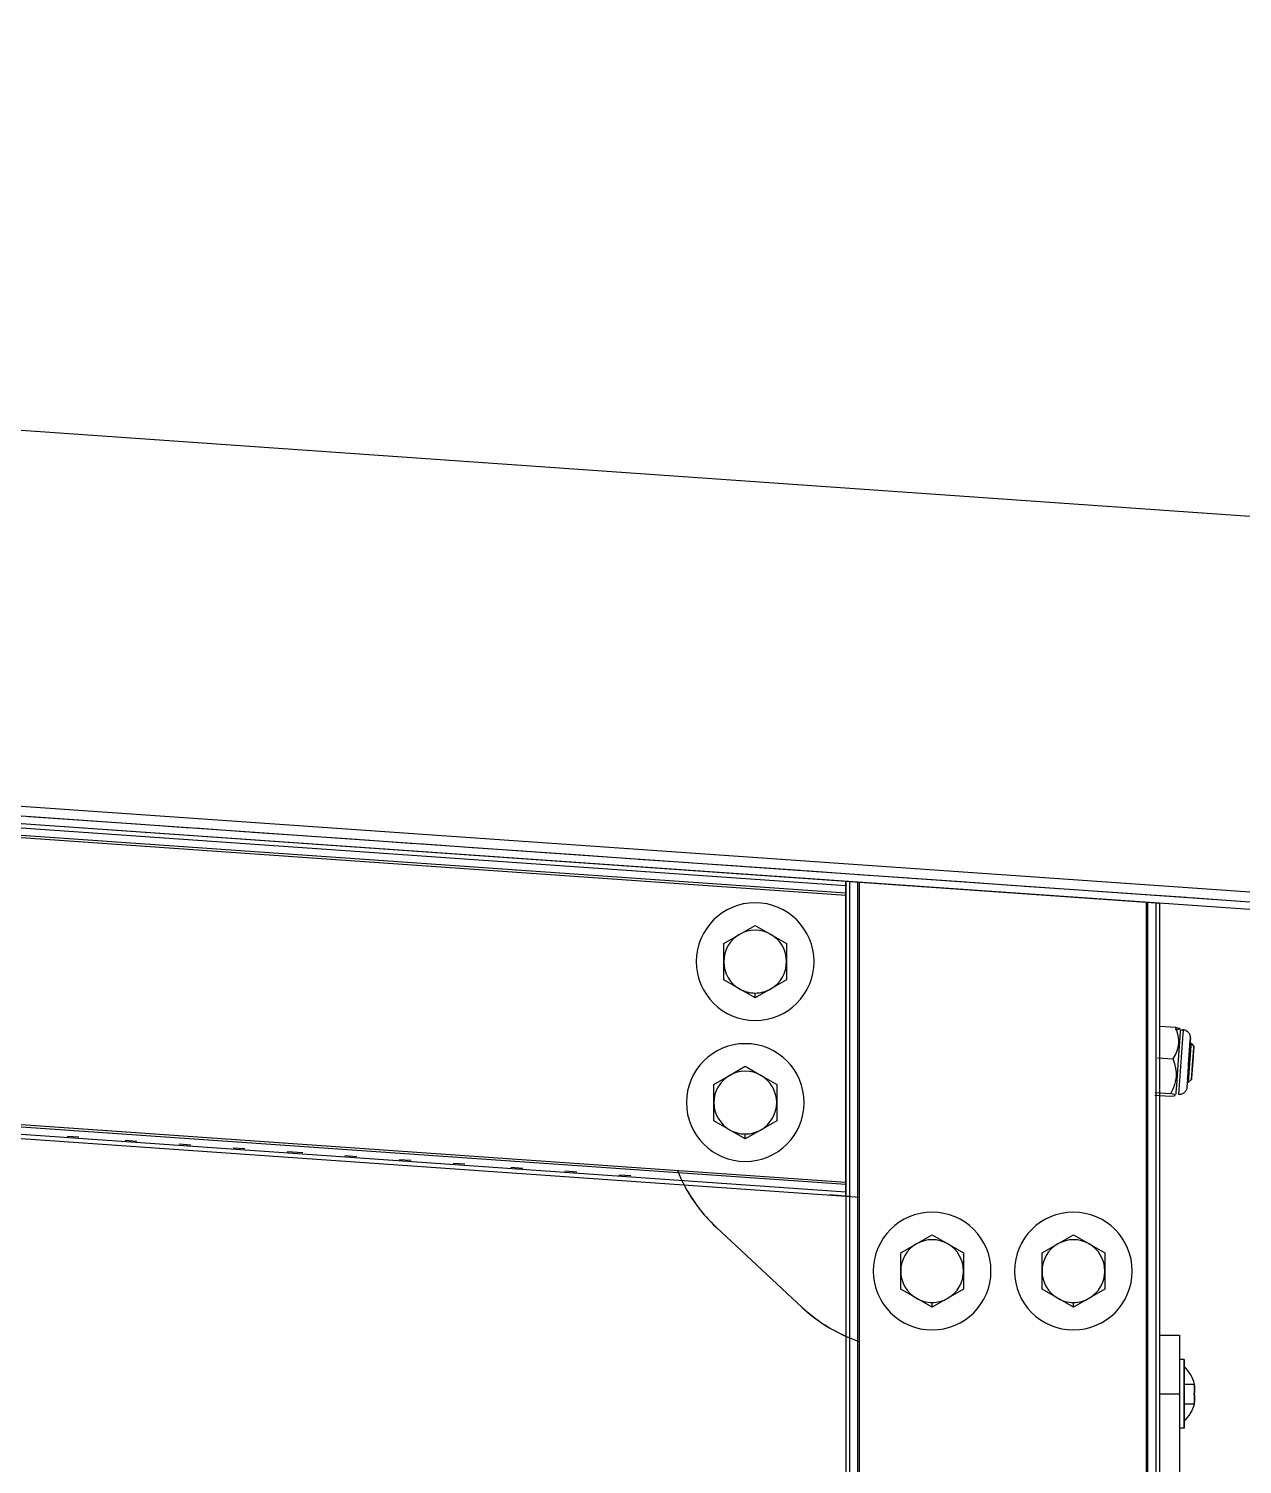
# Model space of a CAD drawing. Header units: millimetres. Extents: x 4625 to 14334, y 16216 to 31562.
# Drawn here: x 7179.4 to 7488.7, y 20706.3 to 21072.1 of the extents above; entities that cross this region are included whole.
import ezdxf

# ---------------------------------------------------------------- set-up
doc = ezdxf.new("R2010")
doc.units = ezdxf.units.MM
doc.header["$LTSCALE"] = 3
doc.layers.add('Default', color=7, linetype='Continuous')

msp = doc.modelspace()

# ---------------------------------------------------------------- linework, layer by layer
at = {"layer": 'Default'}
for p, q in [((5714.09, 21072.12), (7520.68, 20945.79)), ((5714.09, 21072.12), (7520.68, 20945.79)), ((5705.43, 20976.99), (7516.01, 20850.38)), ((7524.68, 20845.27), (5705.12, 20972.5)), ((7515.7, 20845.9), (5705.12, 20972.5)), ((5705.26, 20974.5), (7515.84, 20847.89)), ((7387.62, 20854.85), (5827.62, 20963.94)), ((5827.62, 20962.91), (7387.62, 20853.82)), ((7387.62, 20851.84), (5827.62, 20960.93)), ((5827.62, 20960.43), (7387.62, 20851.34)), ((7387.62, 20778.16), (5827.62, 20887.25)), ((5827.62, 20886.75), (7387.62, 20777.66)), ((7387.62, 20775.68), (5827.62, 20884.77)), ((5827.62, 20883.74), (7387.62, 20774.66)), ((7179.47, 20871.41), (7193.16, 20870.45)), ((7194.21, 20870.38), (7206.93, 20869.49)), ((7207.98, 20869.42), (7220.7, 20868.53)), ((7221.74, 20868.46), (7235.44, 20867.5)), ((7236.49, 20867.42), (7249.21, 20866.53)), ((7250.25, 20866.46), (7262.97, 20865.57)), ((7264.02, 20865.5), (7277.72, 20864.54)), ((7278.77, 20864.47), (7291.49, 20863.58)), ((7292.53, 20863.51), (7305.25, 20862.62)), ((7306.3, 20862.54), (7320, 20861.58)), ((7320.06, 20861.58), (7333.76, 20860.62)), ((7334.81, 20860.55), (7347.53, 20859.66)), ((7348.58, 20859.59), (7361.3, 20858.7)), ((7362.34, 20858.62), (7376.04, 20857.67)), ((7377.09, 20857.59), (7389.81, 20856.7)), ((7387.62, 20854.85), (7387.62, 18852.26)), ((7388.64, 18852.26), (7388.64, 20854.78)), ((7390.62, 20854.64), (7390.62, 18852.26)), ((7390.85, 20856.63), (7403.57, 20855.74)), ((7464.12, 20849.48), (7391.12, 20854.61)), ((7464.12, 20849.48), (7391.12, 20854.61)), ((7391.12, 18852.26), (7391.12, 20854.61)), ((7404.62, 20855.67), (7418.32, 20854.71)), ((7419.36, 20854.64), (7432.08, 20853.75)), ((7387.62, 20778.16), (7387.62, 20851.34)), ((7387.62, 20778.16), (7387.62, 20851.34)), ((7433.13, 20853.67), (7445.85, 20852.78)), ((7446.9, 20852.71), (7460.59, 20851.75)), ((7461.64, 20851.68), (7474.36, 20850.79)), ((7475.41, 20850.72), (7488.13, 20849.83)), ((7464.12, 20849.48), (7464.12, 18852.26)), ((7464.62, 18852.26), (7464.62, 20849.45)), ((7466.59, 20849.31), (7466.59, 18852.26)), ((7467.62, 18852.26), (7467.62, 20849.24)), ((7364.53, 20825.17), (7364.53, 20826.41)), ((7467.63, 20818), (7471.62, 20817.72)), ((7472.93, 20817.06), (7473.58, 20817.01)), ((7475.6, 20813.61), (7476.29, 20812.81)), ((7467.07, 20809.88), (7471.06, 20809.61)), ((7475.7, 20804.33), (7474.9, 20803.64)), ((7466.4, 20800.4), (7470.39, 20800.12)), ((7466.45, 20801.08), (7470.44, 20800.81)), ((7192.24, 20789.64), (7189.23, 20789.85)), ((7206.98, 20788.61), (7203.98, 20788.82)), ((7362.02, 20789.26), (7362.02, 20790.5)), ((7220.75, 20787.65), (7217.74, 20787.86)), ((7234.51, 20786.68), (7231.51, 20786.89)), ((7249.26, 20785.65), (7245.28, 20785.93)), ((7263.02, 20784.69), (7260.02, 20784.9)), ((7276.79, 20783.73), (7273.79, 20783.94)), ((7290.56, 20782.76), (7287.55, 20782.97)), ((7305.3, 20781.73), (7302.3, 20781.94)), ((7319.07, 20780.77), (7316.06, 20780.98)), ((7332.83, 20779.81), (7329.83, 20780.02)), ((7388.64, 20774.58), (7383.43, 20774.95)), ((7383.43, 20774.95), (7391.12, 20774.41)), ((7388.64, 20774.58), (7383.92, 20774.91)), ((7354.61, 20766.72), (7376.5, 20746.31)), ((7376.5, 20746.31), (7354.61, 20766.72)), ((7409.62, 20746.33), (7409.62, 20747.56)), ((7445.62, 20746.33), (7445.62, 20747.56)), ((7467.62, 20739.26), (7472.62, 20739.26)), ((7473.82, 20733.01), (7472.62, 20733.01)), ((7473.82, 20726.76), (7476.38, 20726.76)), ((7467.62, 20724.26), (7472.62, 20724.26)), ((7472.62, 20724.26), (7472.62, 20644.26)), ((7473.82, 20721.76), (7476.38, 20721.76)), ((7473.82, 20721.76), (7476.38, 20721.76)), ((7473.82, 20715.51), (7472.62, 20715.51))]:
    msp.add_line(p, q, dxfattribs=at)
for points in [[(7387.62, 20853.82, 0), (7387.62, 20854.85, 0)], [(7388.64, 20854.78, 0), (7387.62, 20854.85, 0)], [(7391.12, 20854.61, 0), (7388.64, 20854.78, 0)], [(7391.12, 20854.61, 0), (7390.76, 20854.63, 0)], [(7387.62, 20851.34, 0), (7387.62, 20853.82, 0)], [(7466.59, 20849.31, 0), (7464.12, 20849.48, 0)], [(7464.62, 20849.45, 0), (7464.62, 20849.45, 0), (7464.62, 20849.45, 0), (7464.62, 20849.45, 0), (7464.62, 20849.45, 0), (7464.62, 20849.45, 0), (7464.62, 20849.45, 0), (7464.62, 20849.45, 0), (7464.62, 20849.45, 0), (7464.62, 20849.45, 0), (7464.62, 20849.45, 0), (7464.62, 20849.45, 0), (7464.62, 20849.45, 0), (7464.62, 20849.45, 0), (7464.62, 20849.45, 0), (7464.61, 20849.45, 0), (7464.6, 20849.45, 0), (7464.47, 20849.46, 0)], [(7467.62, 20849.24, 0), (7467.62, 20849.24, 0), (7467.62, 20849.24, 0), (7467.62, 20849.24, 0), (7467.62, 20849.24, 0), (7467.62, 20849.24, 0), (7467.62, 20849.24, 0), (7467.62, 20849.24, 0), (7467.62, 20849.24, 0), (7467.62, 20849.24, 0), (7467.62, 20849.24, 0), (7467.62, 20849.24, 0), (7467.62, 20849.24, 0), (7467.61, 20849.24, 0), (7467.59, 20849.24, 0), (7467.51, 20849.24, 0), (7467.19, 20849.27, 0), (7466.59, 20849.31, 0)], [(7360.53, 20841.34, 0), (7364.53, 20843.65, 0)], [(7364.53, 20843.65, 0), (7368.53, 20841.34, 0)], [(7356.53, 20839.03, 0), (7360.53, 20841.34, 0)], [(7368.53, 20841.34, 0), (7372.53, 20839.03, 0)], [(7356.53, 20834.41, 0), (7356.53, 20839.03, 0)], [(7372.53, 20839.03, 0), (7372.53, 20834.41, 0)], [(7356.53, 20829.79, 0), (7356.53, 20834.41, 0)], [(7372.53, 20834.41, 0), (7372.53, 20829.79, 0)], [(7360.53, 20827.48, 0), (7356.53, 20829.79, 0)], [(7372.53, 20829.79, 0), (7368.53, 20827.48, 0)], [(7364.53, 20825.17, 0), (7360.53, 20827.48, 0)], [(7368.53, 20827.48, 0), (7364.53, 20825.17, 0)], [(7471.06, 20809.61, 0), (7471.65, 20810.68, 0), (7472.07, 20811.69, 0), (7472.34, 20812.64, 0), (7472.47, 20813.58, 0), (7472.47, 20814.54, 0), (7472.34, 20815.52, 0), (7472.06, 20816.57, 0), (7471.62, 20817.72, 0)], [(7471.62, 20817.72, 0), (7472.48, 20817.48, 0), (7472.59, 20817.43, 0), (7472.67, 20817.39, 0), (7472.7, 20817.36, 0), (7472.71, 20817.35, 0), (7472.72, 20817.34, 0), (7472.73, 20817.33, 0), (7472.73, 20817.32, 0), (7472.73, 20817.32, 0), (7472.73, 20817.31, 0), (7472.73, 20817.31, 0), (7472.73, 20817.3, 0), (7472.73, 20817.3, 0), (7472.73, 20817.29, 0), (7472.73, 20817.29, 0), (7472.73, 20817.28, 0), (7472.72, 20817.27, 0), (7472.71, 20817.26, 0), (7472.7, 20817.25, 0), (7472.69, 20817.24, 0), (7472.66, 20817.23, 0), (7472.62, 20817.21, 0), (7472.52, 20817.18, 0), (7472.2, 20817.11, 0), (7471.58, 20817.04, 0)], [(7472.4, 20809.4, 0), (7472.79, 20815.04, 0), (7472.91, 20816.67, 0), (7472.93, 20817.01, 0), (7472.93, 20817.06, 0), (7472.93, 20817.06, 0), (7472.93, 20817.06, 0), (7472.93, 20817.06, 0), (7472.93, 20817.06, 0), (7472.93, 20817.06, 0), (7472.93, 20817.06, 0), (7472.93, 20817.06, 0), (7472.93, 20817.06, 0), (7472.93, 20817.06, 0), (7472.93, 20817.06, 0), (7472.93, 20817.06, 0), (7472.93, 20817.06, 0), (7472.93, 20817.06, 0), (7472.93, 20817.06, 0), (7472.93, 20817.06, 0), (7472.93, 20817.06, 0), (7472.93, 20817.04, 0)], [(7473.58, 20817.01, 0), (7473.58, 20817.01, 0), (7473.58, 20817.01, 0), (7473.58, 20817.01, 0), (7473.58, 20817.01, 0), (7473.58, 20817.01, 0), (7473.58, 20817.01, 0), (7473.58, 20817.01, 0), (7473.58, 20817.01, 0), (7473.58, 20817.01, 0), (7473.58, 20817.01, 0), (7473.58, 20817.01, 0), (7473.58, 20817, 0), (7473.58, 20816.95, 0), (7473.56, 20816.77, 0), (7473.51, 20816.01, 0), (7472.43, 20800.57, 0)], [(7475.44, 20814.88, 0), (7475.44, 20815.08, 0), (7475.42, 20815.28, 0), (7475.39, 20815.48, 0), (7475.33, 20815.67, 0), (7475.25, 20815.86, 0), (7475.16, 20816.04, 0), (7475.05, 20816.21, 0), (7474.92, 20816.36, 0), (7474.79, 20816.5, 0), (7474.63, 20816.62, 0), (7474.47, 20816.73, 0), (7474.31, 20816.82, 0), (7474.13, 20816.9, 0), (7473.95, 20816.95, 0), (7473.77, 20816.99, 0), (7473.58, 20817.01, 0)], [(7474.97, 20808.21, 0), (7475.39, 20814.27, 0), (7475.43, 20814.8, 0), (7475.44, 20814.88, 0), (7475.44, 20814.88, 0), (7475.44, 20814.88, 0), (7475.44, 20814.88, 0), (7475.44, 20814.88, 0), (7475.44, 20814.88, 0), (7475.44, 20814.88, 0), (7475.44, 20814.88, 0), (7475.44, 20814.88, 0), (7475.44, 20814.88, 0), (7475.44, 20814.88, 0), (7475.44, 20814.88, 0), (7475.44, 20814.88, 0), (7475.44, 20814.88, 0), (7475.44, 20814.88, 0), (7475.44, 20814.88, 0), (7475.44, 20814.88, 0), (7475.44, 20814.88, 0), (7475.44, 20814.87, 0), (7475.43, 20814.85, 0), (7475.43, 20814.77, 0), (7475.4, 20814.44, 0), (7475.17, 20811.01, 0), (7474.56, 20802.42, 0)], [(7475.6, 20813.59, 0), (7475.6, 20813.61, 0), (7475.6, 20813.61, 0), (7475.6, 20813.61, 0), (7475.6, 20813.61, 0), (7475.6, 20813.61, 0), (7475.6, 20813.61, 0), (7475.6, 20813.61, 0), (7475.6, 20813.61, 0), (7475.6, 20813.61, 0), (7475.6, 20813.61, 0), (7475.6, 20813.61, 0), (7475.6, 20813.61, 0), (7475.6, 20813.61, 0), (7475.6, 20813.61, 0), (7475.6, 20813.61, 0), (7475.6, 20813.61, 0), (7475.6, 20813.61, 0), (7475.6, 20813.61, 0), (7475.6, 20813.6, 0), (7475.6, 20813.58, 0), (7475.59, 20813.46, 0), (7475.55, 20812.97, 0), (7474.9, 20803.66, 0)], [(7475.02, 20808.93, 0), (7475.22, 20811.8, 0), (7475.28, 20812.63, 0), (7475.29, 20812.79, 0), (7475.29, 20812.82, 0), (7475.29, 20812.82, 0), (7475.29, 20812.82, 0), (7475.29, 20812.82, 0), (7475.29, 20812.82, 0), (7475.29, 20812.82, 0), (7475.29, 20812.82, 0), (7475.29, 20812.82, 0), (7475.29, 20812.82, 0), (7475.29, 20812.82, 0), (7475.29, 20812.82, 0), (7475.29, 20812.82, 0), (7475.29, 20812.82, 0), (7475.29, 20812.82, 0), (7475.29, 20812.82, 0), (7475.29, 20812.82, 0), (7475.29, 20812.81, 0), (7475.29, 20812.79, 0), (7475.28, 20812.71, 0), (7475.26, 20812.33, 0), (7474.98, 20808.35, 0)], [(7475.7, 20804.36, 0), (7475.71, 20804.5, 0), (7475.77, 20805.27, 0), (7475.97, 20808.22, 0), (7476.18, 20811.24, 0), (7476.27, 20812.51, 0), (7476.29, 20812.78, 0), (7476.29, 20812.81, 0), (7476.29, 20812.81, 0), (7476.29, 20812.81, 0), (7476.29, 20812.81, 0), (7476.29, 20812.81, 0), (7476.29, 20812.81, 0), (7476.29, 20812.81, 0), (7476.29, 20812.81, 0), (7476.29, 20812.81, 0), (7476.29, 20812.81, 0), (7476.29, 20812.81, 0), (7476.29, 20812.81, 0), (7476.29, 20812.81, 0), (7476.29, 20812.81, 0), (7476.29, 20812.81, 0), (7476.29, 20812.81, 0), (7476.29, 20812.81, 0), (7476.29, 20812.81, 0), (7476.29, 20812.79, 0)], [(7476.29, 20812.79, 0), (7476.28, 20812.65, 0), (7476.23, 20811.87, 0), (7476.02, 20808.93, 0), (7475.81, 20805.91, 0), (7475.72, 20804.63, 0), (7475.7, 20804.37, 0), (7475.7, 20804.33, 0), (7475.7, 20804.33, 0), (7475.7, 20804.33, 0), (7475.7, 20804.33, 0), (7475.7, 20804.33, 0), (7475.7, 20804.33, 0), (7475.7, 20804.33, 0), (7475.7, 20804.33, 0), (7475.7, 20804.33, 0), (7475.7, 20804.33, 0), (7475.7, 20804.33, 0), (7475.7, 20804.33, 0), (7475.7, 20804.33, 0), (7475.7, 20804.33, 0), (7475.7, 20804.33, 0), (7475.7, 20804.33, 0), (7475.7, 20804.34, 0), (7475.7, 20804.34, 0), (7475.7, 20804.36, 0)], [(7358.02, 20805.43, 0), (7362.02, 20807.74, 0)], [(7362.02, 20807.74, 0), (7366.02, 20805.43, 0)], [(7470.44, 20800.81, 0), (7471.04, 20801.98, 0), (7471.47, 20803.07, 0), (7471.74, 20804.11, 0), (7471.88, 20805.13, 0), (7471.89, 20806.16, 0), (7471.76, 20807.22, 0), (7471.49, 20808.36, 0), (7471.06, 20809.61, 0)], [(7471.78, 20800.62, 0), (7471.79, 20800.7, 0), (7471.82, 20801.09, 0), (7471.94, 20802.82, 0), (7472.4, 20809.4, 0)], [(7474.71, 20804.47, 0), (7474.71, 20804.47, 0), (7474.71, 20804.47, 0), (7474.71, 20804.47, 0), (7474.71, 20804.47, 0), (7474.71, 20804.47, 0), (7474.71, 20804.47, 0), (7474.71, 20804.47, 0), (7474.71, 20804.47, 0), (7474.71, 20804.47, 0), (7474.71, 20804.47, 0), (7474.71, 20804.47, 0), (7474.71, 20804.49, 0), (7474.72, 20804.59, 0), (7474.74, 20805, 0), (7475.02, 20808.93, 0)], [(7354.02, 20803.12, 0), (7358.02, 20805.43, 0)], [(7354.02, 20798.5, 0), (7354.02, 20803.12, 0)], [(7366.02, 20805.43, 0), (7370.02, 20803.12, 0)], [(7370.02, 20803.12, 0), (7370.02, 20798.5, 0)], [(7470.39, 20800.12, 0), (7471.27, 20800.24, 0), (7471.39, 20800.27, 0), (7471.48, 20800.31, 0), (7471.51, 20800.33, 0), (7471.52, 20800.34, 0), (7471.53, 20800.35, 0), (7471.54, 20800.36, 0), (7471.55, 20800.37, 0), (7471.55, 20800.37, 0), (7471.55, 20800.37, 0), (7471.55, 20800.38, 0), (7471.55, 20800.38, 0), (7471.55, 20800.39, 0), (7471.55, 20800.39, 0), (7471.55, 20800.4, 0), (7471.55, 20800.4, 0), (7471.54, 20800.41, 0), (7471.54, 20800.43, 0), (7471.53, 20800.44, 0), (7471.52, 20800.45, 0), (7471.49, 20800.47, 0), (7471.45, 20800.49, 0), (7471.36, 20800.54, 0), (7471.05, 20800.65, 0), (7470.44, 20800.81, 0)], [(7474.56, 20802.41, 0), (7474.54, 20802.21, 0), (7474.49, 20802.01, 0), (7474.43, 20801.82, 0), (7474.35, 20801.64, 0), (7474.25, 20801.46, 0), (7474.13, 20801.3, 0), (7474, 20801.15, 0), (7473.85, 20801.01, 0), (7473.69, 20800.9, 0), (7473.53, 20800.79, 0), (7473.35, 20800.71, 0), (7473.18, 20800.64, 0), (7472.99, 20800.59, 0), (7472.8, 20800.56, 0), (7472.62, 20800.55, 0), (7472.43, 20800.55, 0)], [(7354.02, 20793.88, 0), (7354.02, 20798.5, 0)], [(7370.02, 20798.5, 0), (7370.02, 20793.88, 0)], [(7358.02, 20791.57, 0), (7354.02, 20793.88, 0)], [(7370.02, 20793.88, 0), (7366.02, 20791.57, 0)], [(7362.02, 20789.26, 0), (7358.02, 20791.57, 0)], [(7366.02, 20791.57, 0), (7362.02, 20789.26, 0)], [(7387.62, 20775.68, 0), (7387.62, 20778.16, 0)], [(7387.62, 20774.66, 0), (7387.62, 20774.66, 0), (7387.62, 20774.66, 0), (7387.62, 20774.66, 0), (7387.62, 20774.66, 0), (7387.62, 20774.66, 0), (7387.62, 20774.66, 0), (7387.62, 20774.66, 0), (7387.62, 20774.66, 0), (7387.62, 20774.66, 0), (7387.62, 20774.66, 0), (7387.62, 20774.66, 0), (7387.62, 20774.66, 0), (7387.62, 20774.66, 0), (7387.62, 20774.68, 0), (7387.62, 20774.76, 0), (7387.62, 20775.09, 0), (7387.62, 20775.68, 0)], [(7405.62, 20762.49, 0), (7409.62, 20764.8, 0)], [(7409.62, 20764.8, 0), (7413.62, 20762.49, 0)], [(7441.62, 20762.49, 0), (7445.62, 20764.8, 0)], [(7445.62, 20764.8, 0), (7449.62, 20762.49, 0)], [(7401.62, 20760.18, 0), (7405.62, 20762.49, 0)], [(7401.62, 20755.56, 0), (7401.62, 20760.18, 0)], [(7413.62, 20762.49, 0), (7417.62, 20760.18, 0)], [(7417.62, 20760.18, 0), (7417.62, 20755.56, 0)], [(7437.62, 20760.18, 0), (7441.62, 20762.49, 0)], [(7437.62, 20755.56, 0), (7437.62, 20760.18, 0)], [(7449.62, 20762.49, 0), (7453.62, 20760.18, 0)], [(7453.62, 20760.18, 0), (7453.62, 20755.56, 0)], [(7401.62, 20750.94, 0), (7401.62, 20755.56, 0)], [(7417.62, 20755.56, 0), (7417.62, 20750.94, 0)], [(7437.62, 20750.94, 0), (7437.62, 20755.56, 0)], [(7453.62, 20755.56, 0), (7453.62, 20750.94, 0)], [(7405.62, 20748.64, 0), (7401.62, 20750.94, 0)], [(7409.62, 20746.33, 0), (7405.62, 20748.64, 0)], [(7413.62, 20748.64, 0), (7409.62, 20746.33, 0)], [(7417.62, 20750.94, 0), (7413.62, 20748.64, 0)], [(7441.62, 20748.64, 0), (7437.62, 20750.94, 0)], [(7445.62, 20746.33, 0), (7441.62, 20748.64, 0)], [(7449.62, 20748.64, 0), (7445.62, 20746.33, 0)], [(7453.62, 20750.94, 0), (7449.62, 20748.64, 0)], [(7472.62, 20739.26, 0), (7472.62, 20739.26, 0), (7472.62, 20739.26, 0), (7472.62, 20739.26, 0), (7472.62, 20739.26, 0), (7472.62, 20739.26, 0), (7472.62, 20739.26, 0), (7472.62, 20739.26, 0), (7472.62, 20739.26, 0), (7472.62, 20739.26, 0), (7472.62, 20739.26, 0), (7472.62, 20739.26, 0), (7472.62, 20739.25, 0), (7472.62, 20739.23, 0), (7472.62, 20739.15, 0), (7472.62, 20738.82, 0), (7472.62, 20737.41, 0), (7472.62, 20724.26, 0)], [(7473.82, 20717.26, 0), (7473.82, 20717.26, 0), (7473.82, 20717.26, 0), (7473.82, 20717.26, 0), (7473.82, 20717.26, 0), (7473.82, 20717.26, 0), (7473.82, 20717.26, 0), (7473.82, 20717.26, 0), (7473.82, 20717.26, 0), (7473.82, 20717.26, 0), (7473.82, 20717.26, 0), (7473.82, 20717.26, 0), (7473.82, 20717.27, 0), (7473.82, 20717.31, 0), (7473.82, 20717.46, 0), (7473.82, 20718.12, 0), (7473.82, 20731.26, 0)], [(7476.38, 20724.26, 0), (7476.46, 20724.88, 0), (7476.49, 20725.51, 0), (7476.46, 20726.14, 0), (7476.38, 20726.76, 0)], [(7476.38, 20726.76, 0), (7476.46, 20726.14, 0), (7476.49, 20725.51, 0), (7476.46, 20724.88, 0), (7476.38, 20724.26, 0)], [(7476.38, 20724.26, 0), (7476.46, 20723.64, 0), (7476.49, 20723.01, 0), (7476.46, 20722.38, 0), (7476.38, 20721.76, 0)], [(7476.38, 20721.76, 0), (7476.46, 20722.38, 0), (7476.49, 20723.01, 0), (7476.46, 20723.64, 0), (7476.38, 20724.26, 0)]]:
    msp.add_polyline3d(points, dxfattribs=at)
msp.add_polyline3d([(7473.82, 20733.01, 0), (7473.82, 20733.01, 0), (7473.82, 20733.01, 0), (7473.82, 20733.01, 0), (7473.82, 20733.01, 0), (7473.82, 20733.01, 0), (7473.82, 20733.01, 0), (7473.82, 20733.01, 0), (7473.82, 20733.01, 0), (7473.82, 20733.01, 0), (7473.82, 20733, 0), (7473.82, 20732.99, 0), (7473.82, 20732.95, 0), (7473.82, 20732.75, 0), (7473.82, 20731.93, 0), (7473.82, 20716.83, 0), (7473.82, 20715.55, 0), (7473.82, 20715.52, 0), (7473.82, 20715.51, 0), (7473.82, 20715.51, 0), (7473.82, 20715.51, 0), (7473.82, 20715.51, 0), (7473.82, 20715.51, 0), (7473.82, 20715.51, 0), (7473.82, 20715.51, 0), (7473.82, 20715.51, 0), (7473.82, 20715.51, 0), (7473.82, 20715.51, 0), (7473.82, 20715.51, 0), (7473.82, 20715.51, 0), (7473.82, 20715.51, 0), (7473.82, 20715.51, 0), (7473.82, 20715.51, 0), (7473.82, 20715.52, 0), (7473.82, 20715.57, 0), (7473.82, 20715.76, 0), (7473.82, 20716.59, 0)], close=True, dxfattribs=at)
for centre, radius, start, end in [((7364.53, 20834.41), 15, 0, 180), ((7364.53, 20834.41), 15, 0, 180), ((7364.53, 20834.41), 8, 119.9985, 180), ((7364.53, 20834.41), 8, 60.0015, 119.9985), ((7364.53, 20834.41), 8, 0, 60.0015), ((7364.53, 20834.41), 15, 180, 0), ((7364.53, 20834.41), 15, 180, 0), ((7364.53, 20834.41), 8, 180, 240.0015), ((7364.53, 20834.41), 8, 299.9985, 0), ((7364.53, 20834.41), 8, 240.0015, 270), ((7364.53, 20834.41), 8, 270, 299.9985), ((7362.02, 20798.5), 15, 0, 180), ((7362.02, 20798.5), 15, 0, 180), ((7362.02, 20798.5), 8, 60.0015, 119.9985), ((7362.02, 20798.5), 8, 119.9985, 180), ((7362.02, 20798.5), 8, 0, 60.0015), ((7362.02, 20798.5), 15, 180, 0), ((7362.02, 20798.5), 15, 180, 0), ((7362.02, 20798.5), 8, 180, 240.0015), ((7362.02, 20798.5), 8, 299.9985, 0), ((7362.02, 20798.5), 8, 240.0015, 270), ((7362.02, 20798.5), 8, 270, 299.9985), ((7381.89, 20795.98), 40, 201.7383, 227), ((7381.89, 20795.98), 40, 205.7445, 227), ((7409.62, 20755.56), 15, 0, 180), ((7409.62, 20755.56), 15, 0, 180), ((7445.62, 20755.56), 15, 0, 180), ((7445.62, 20755.56), 15, 0, 180), ((7409.62, 20755.56), 8, 60.0015, 119.9985), ((7445.62, 20755.56), 8, 60.0015, 119.9985), ((7409.62, 20755.56), 8, 119.9985, 180), ((7409.62, 20755.56), 8, 0, 60.0015), ((7445.62, 20755.56), 8, 119.9985, 180), ((7445.62, 20755.56), 8, 0, 60.0015), ((7409.62, 20755.56), 15, 180, 0), ((7409.62, 20755.56), 15, 180, 0), ((7409.62, 20755.56), 8, 180, 240.0015), ((7409.62, 20755.56), 8, 299.9985, 0), ((7445.62, 20755.56), 15, 180, 0), ((7445.62, 20755.56), 15, 180, 0), ((7445.62, 20755.56), 8, 180, 240.0015), ((7445.62, 20755.56), 8, 299.9985, 0), ((7409.62, 20755.56), 8, 240.0015, 270), ((7409.62, 20755.56), 8, 270, 299.9985), ((7445.62, 20755.56), 8, 240.0015, 270), ((7445.62, 20755.56), 8, 270, 299.9985), ((7403.78, 20775.56), 40, 227, 251.5428), ((7403.78, 20775.56), 40, 227, 247.7611), ((7467.15, 20724.26), 9.67, 14.9882, 46.3972), ((7467.15, 20724.26), 9.67, 313.6028, 345.0118)]:
    msp.add_arc(centre, radius, start, end, dxfattribs=at)

doc.saveas('drawing.dxf')
